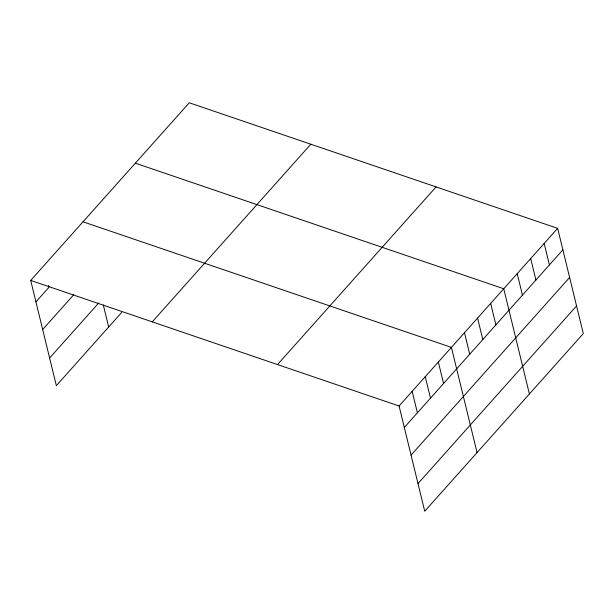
<?xml version="1.0" encoding="UTF-8"?>
<svg xmlns="http://www.w3.org/2000/svg" width="614" height="614" viewBox="0 0 614 614"><rect width="100%" height="100%" fill="white"/><g stroke="black" fill="none" stroke-linecap="round" stroke-linejoin="round"><path stroke-width="0.92" d="M121.756 312.365L56.35 385.646L30.7 280.421L189.265 102.776L557.65 228.354L583.3 333.579L424.734 511.224L399.085 406.007L557.65 228.354M35.934 301.896L49.013 287.237L48.575 285.449M42.673 329.534L73.818 294.636M49.611 358.008L98.823 302.871M152.264 321.866L310.83 144.213M277.52 364.562L436.078 186.909M404.319 427.474L562.885 249.821M411.058 455.112L569.623 277.459M418.004 483.586L576.561 305.933M135.349 163.17L503.741 288.757L529.391 393.973M83.028 221.8L451.413 347.378L477.063 452.602M30.7 280.421L399.085 406.007M544.173 243.451L549.407 264.926M530.696 258.555L535.93 280.022M517.218 273.652L522.453 295.119M490.655 303.408L495.889 324.883M477.577 318.067L482.811 339.534M464.491 332.727L469.725 354.194M438.335 362.037L443.569 383.504M425.249 376.689L430.483 398.164M412.171 391.348L417.405 412.815M103.282 304.912L108.678 327.024"/></g></svg>
